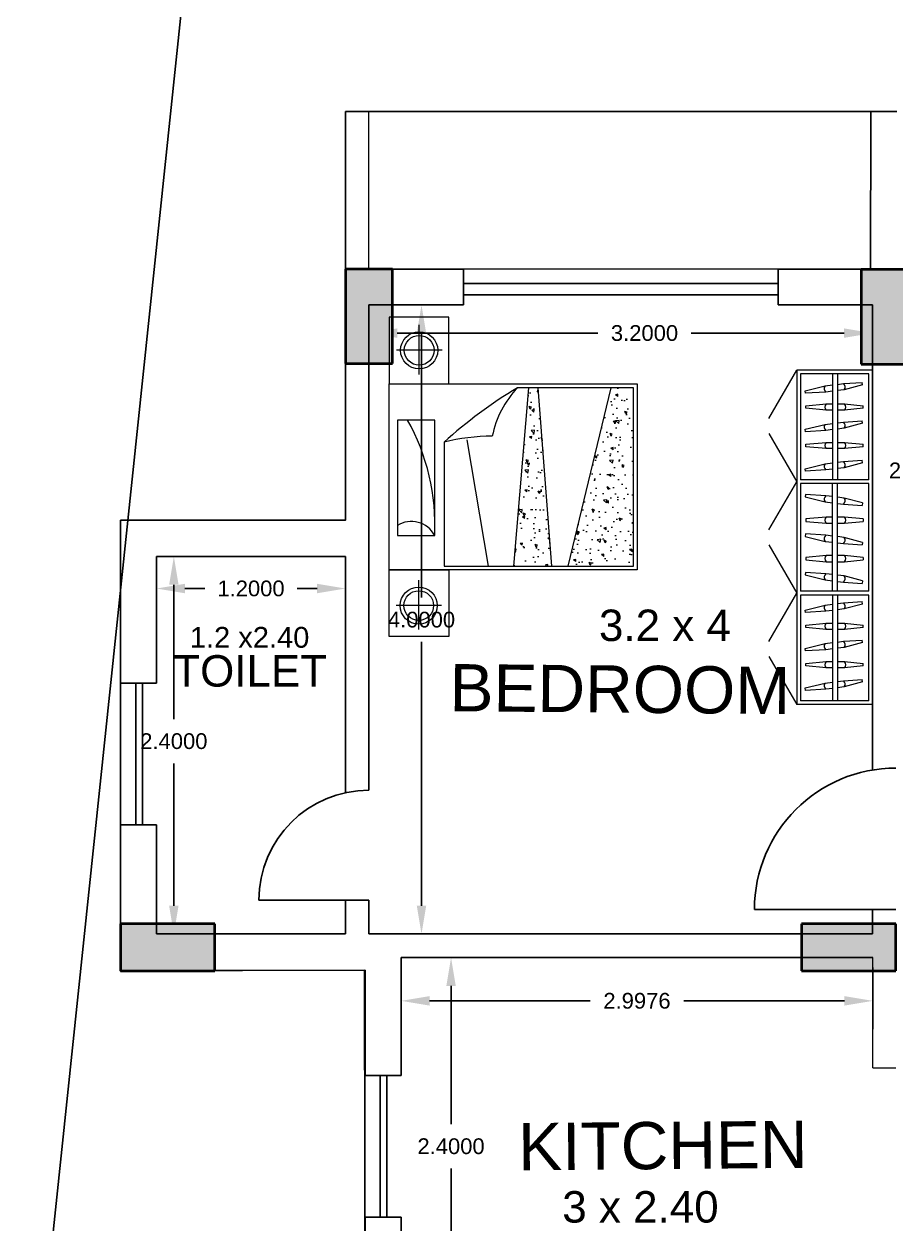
# Model space of a CAD drawing. Header units: millimetres. Extents: x 90 to 321, y 179 to 304.
# Drawn here: x 175.17 to 180.71, y 236.43 to 244.06 of the extents above; entities that cross this region are included whole.
import ezdxf

# ---------------------------------------------------------------- set-up
doc = ezdxf.new("R2010")
doc.units = ezdxf.units.MM
for name, color, linetype, lineweight in [('COLUMN', 7, 'Continuous', 40), ('funiture', 7, 'Continuous', 20), ('text', 7, 'Continuous', 5)]:
    doc.layers.add(name, color=color, linetype=linetype, lineweight=lineweight)
doc.layers.add('window', color=150, linetype='Continuous')
doc.styles.get("Standard").update_dxf_attribs({"font": 'arial.ttf'})
doc.dimstyles.get("Standard").update_dxf_attribs({"dimtxt": 0.18, "dimasz": 0.18, "dimexe": 0.18, "dimexo": 0.0625, "dimgap": 0.09, "dimtad": 0, "dimtih": 1, "dimtoh": 1, "dimdec": 4, "dimzin": 0, "dimdsep": 46, "dimtxsty": 'Standard', "dimcen": 0.09, "dimadec": 0, "dimazin": 0, "dimtfac": 1, "dimtdec": 4, "dimtofl": 0, "dimtmove": 0, "dimatfit": 3, "dimfxl": 1, "dimtolj": 1, "dimtzin": 0, "dimarcsym": 0})

# ---------------------------------------------------------------- blocks, each defined once
blk = doc.blocks.new('*D102')
at = {"color": 0, "lineweight": -2, "transparency": 16777216}
for p, q in [((177.3614, 242.2111), (177.3614, 241.9139)), ((180.5614, 242.2111), (180.5614, 241.9139)), ((177.5414, 242.0939), (178.8154, 242.0939)), ((180.3814, 242.0939), (179.4101, 242.0939))]:
    blk.add_line(p, q, dxfattribs=at)
at = {"color": 0, "transparency": 16777216}
for points in [[(177.5414, 242.1239), (177.5414, 242.0639), (177.3614, 242.0939)], [(180.3814, 242.1239), (180.3814, 242.0639), (180.5614, 242.0939)]]:
    blk.add_solid(points, dxfattribs=at)
at = {"layer": 'Defpoints', "color": 0, "transparency": 16777216}
for p in [(177.3614, 242.2736), (180.5614, 242.2736), (180.5614, 242.0939)]:
    blk.add_point(p, dxfattribs=at)
at = {"color": 0, "transparency": 16777216, "insert": (179.1128, 242.0939), "char_height": 0.1, "attachment_point": 5}
blk.add_mtext('\\A1;3.2000', dxfattribs=at)
blk = doc.blocks.new('*D141')
at = {"color": 0, "lineweight": -2, "transparency": 16777216}
for p, q in [((177.4239, 242.2736), (177.8752, 242.2736)), ((177.6952, 242.0936), (177.6952, 240.4127)), ((177.6952, 238.4536), (177.6952, 240.1306)), ((177.4239, 238.2736), (177.8752, 238.2736))]:
    blk.add_line(p, q, dxfattribs=at)
at = {"color": 0, "transparency": 16777216}
for points in [[(177.6652, 242.0936), (177.7252, 242.0936), (177.6952, 242.2736)], [(177.6652, 238.4536), (177.7252, 238.4536), (177.6952, 238.2736)]]:
    blk.add_solid(points, dxfattribs=at)
at = {"layer": 'Defpoints', "color": 0, "transparency": 16777216}
for p in [(177.3614, 242.2736), (177.3614, 238.2736), (177.6952, 238.2736)]:
    blk.add_point(p, dxfattribs=at)
at = {"color": 0, "transparency": 16777216, "insert": (177.6952, 240.2717), "char_height": 0.1, "attachment_point": 5}
blk.add_mtext('\\A1;4.0000', dxfattribs=at)
blk = doc.blocks.new('*D142')
at = {"color": 0, "lineweight": -2, "transparency": 16777216}
for p, q in [((176.0114, 240.6111), (176.0114, 240.29)), ((177.2114, 240.6111), (177.2114, 240.29)), ((176.1914, 240.47), (176.3187, 240.47)), ((177.0314, 240.47), (176.9041, 240.47))]:
    blk.add_line(p, q, dxfattribs=at)
at = {"color": 0, "transparency": 16777216}
for points in [[(176.1914, 240.5), (176.1914, 240.44), (176.0114, 240.47)], [(177.0314, 240.5), (177.0314, 240.44), (177.2114, 240.47)]]:
    blk.add_solid(points, dxfattribs=at)
at = {"layer": 'Defpoints', "color": 0, "transparency": 16777216}
for p in [(176.0114, 240.6736), (177.2114, 240.6736), (177.2114, 240.47)]:
    blk.add_point(p, dxfattribs=at)
at = {"color": 0, "transparency": 16777216, "insert": (176.6114, 240.47), "char_height": 0.1, "attachment_point": 5}
blk.add_mtext('\\A1;1.2000', dxfattribs=at)
blk = doc.blocks.new('*D143')
at = {"color": 0, "lineweight": -2, "transparency": 16777216}
for p, q in [((176.0739, 240.6736), (176.301, 240.6736)), ((176.121, 240.4936), (176.121, 239.64)), ((176.121, 238.4536), (176.121, 239.3579)), ((176.0739, 238.2736), (176.301, 238.2736))]:
    blk.add_line(p, q, dxfattribs=at)
at = {"color": 0, "transparency": 16777216}
for points in [[(176.091, 240.4936), (176.151, 240.4936), (176.121, 240.6736)], [(176.091, 238.4536), (176.151, 238.4536), (176.121, 238.2736)]]:
    blk.add_solid(points, dxfattribs=at)
at = {"layer": 'Defpoints', "color": 0, "transparency": 16777216}
for p in [(176.0114, 240.6736), (176.0114, 238.2736), (176.121, 238.2736)]:
    blk.add_point(p, dxfattribs=at)
at = {"color": 0, "transparency": 16777216, "insert": (176.121, 239.499), "char_height": 0.1, "attachment_point": 5}
blk.add_mtext('\\A1;2.4000', dxfattribs=at)
blk = doc.blocks.new('*D144')
at = {"color": 0, "lineweight": -2, "transparency": 16777216}
for p, q in [((180.775, 242.2704), (181.0599, 242.2704)), ((180.8799, 242.0904), (180.8799, 241.3615)), ((180.8799, 240.3504), (180.8799, 241.0794)), ((180.7739, 240.1704), (181.0599, 240.1704))]:
    blk.add_line(p, q, dxfattribs=at)
at = {"color": 0, "transparency": 16777216}
for points in [[(180.8499, 242.0904), (180.9099, 242.0904), (180.8799, 242.2704)], [(180.8499, 240.3504), (180.9099, 240.3504), (180.8799, 240.1704)]]:
    blk.add_solid(points, dxfattribs=at)
at = {"layer": 'Defpoints', "color": 0, "transparency": 16777216}
for p in [(180.7125, 242.2704), (180.7114, 240.1704), (180.8799, 240.1704)]:
    blk.add_point(p, dxfattribs=at)
at = {"color": 0, "transparency": 16777216, "insert": (180.8799, 241.2204), "char_height": 0.1, "attachment_point": 5}
blk.add_mtext('\\A1;2.1000', dxfattribs=at)
blk = doc.blocks.new('*D145')
at = {"color": 0, "lineweight": -2, "transparency": 16777216}
for p, q in [((177.6286, 238.1236), (178.063, 238.1236)), ((177.883, 237.9436), (177.883, 237.0646)), ((177.883, 235.9036), (177.883, 236.7825)), ((177.6286, 235.7236), (178.063, 235.7236))]:
    blk.add_line(p, q, dxfattribs=at)
at = {"color": 0, "transparency": 16777216}
for points in [[(177.853, 237.9436), (177.913, 237.9436), (177.883, 238.1236)], [(177.853, 235.9036), (177.913, 235.9036), (177.883, 235.7236)]]:
    blk.add_solid(points, dxfattribs=at)
at = {"layer": 'Defpoints', "color": 0, "transparency": 16777216}
for p in [(177.5661, 238.1236), (177.5661, 235.7236), (177.883, 235.7236)]:
    blk.add_point(p, dxfattribs=at)
at = {"color": 0, "transparency": 16777216, "insert": (177.883, 236.9236), "char_height": 0.1, "attachment_point": 5}
blk.add_mtext('\\A1;2.4000', dxfattribs=at)
blk = doc.blocks.new('*D105')
at = {"color": 0, "lineweight": -2, "transparency": 16777216}
for p, q in [((177.5661, 238.0611), (177.5661, 237.6683)), ((180.5637, 238.0606), (180.5637, 237.6683)), ((177.7461, 237.8483), (178.7665, 237.8483)), ((180.3837, 237.8483), (179.3633, 237.8483))]:
    blk.add_line(p, q, dxfattribs=at)
at = {"color": 0, "transparency": 16777216}
for points in [[(177.7461, 237.8783), (177.7461, 237.8183), (177.5661, 237.8483)], [(180.3837, 237.8783), (180.3837, 237.8183), (180.5637, 237.8483)]]:
    blk.add_solid(points, dxfattribs=at)
at = {"layer": 'Defpoints', "color": 0, "transparency": 16777216}
for p in [(177.5661, 238.1236), (180.5637, 238.1231), (180.5637, 237.8483)]:
    blk.add_point(p, dxfattribs=at)
at = {"color": 0, "transparency": 16777216, "insert": (179.0649, 237.8483), "char_height": 0.1, "attachment_point": 5}
blk.add_mtext('\\A1;2.9976', dxfattribs=at)
blk = doc.blocks.new('ht')
h = blk.add_hatch(color=256)
h.dxf.hatch_style = 1
h.paths.add_polyline_path([(-0.879, 1.0579), (-1.179, 1.0579), (-1.179, 0.4579), (-0.879, 0.4579)])
for p, q in [((-1.179, 1.0579), (-0.879, 1.0579)), ((-1.179, 0.4579), (-1.179, 1.0579)), ((-0.879, 1.0579), (-0.879, 0.4579)), ((-0.879, 0.4579), (-1.179, 0.4579))]:
    blk.add_line(p, q)

msp = doc.modelspace()

# ---------------------------------------------------------------- hatches: boundary and pattern name
at = {"layer": 'funiture'}
h = msp.add_hatch(dxfattribs=at)
h.set_pattern_fill('AR-CONC', color=256, scale=0.023622, angle=90, style=0)
h.set_pattern_definition([(140, (175.34723, 272.53304), (0.0148233, 0.1694312), [0.0177165, -0.1948815]), (85, (175.34723, 272.53304), (-0.1776828, -0.0327758), [0.0141732, -0.1559052]), (190.4514, (175.34846, 272.54716), (-0.1628594, 0.1366555), [0.0150567, -0.1656238]), (136.1842, (175.29998, 272.53304), (0.0390989, 0.2521037), [0.0265748, -0.2923223]), (186.6356, (175.30324, 272.55405), (-0.2301061, 0.220786), [0.022585, -0.2484356]), (81.1842, (175.29998, 272.53304), (-0.2301063, 0.2207858), [0.0212598, -0.2338578]), (111, (175.3118, 272.55667), (0.09510663, 0.1410014), [0.0177165, -0.1948815]), (56, (175.3118, 272.55667), (-0.1712949, 0.05747595), [0.0141732, -0.1559052]), (161.4514, (175.31972, 272.56842), (-0.07618815, 0.1984774), [0.0150567, -0.1656238]), (127.5, (175.34723, 272.533044), (-0.07863619, 0.0028724), [0, -0.15401544, 0, -0.1582674, 0, -0.15649575]), (97.5, (175.34723, 272.53304), (-0.09316793, 0.06214229), [0, -0.09023604, 0, -0.15047214, 0, -0.05964555]), (57.5, (175.34723, 272.480367), (0.00532791, 0.12609954), [0, -0.059055, 0, -0.1842516, 0, -0.2444877]), (47.5, (175.34723, 272.45674), (-0.0236468, 0.13776024), [0, -0.0767715, 0, -0.12236196, 0, -0.1736217])])
h.paths.add_polyline_path([(178.89914, 241.74702), (179.04189, 241.74702), (179.04189, 240.61316), (178.62593, 240.61316)])
h.paths.add_polyline_path([(178.52358, 240.61316), (178.2801, 240.61316), (178.37582, 241.74702), (178.43758, 241.74702)])

# ---------------------------------------------------------------- linework, layer by layer
for p, q in [((177.21137, 242.50212), (177.21137, 243.50212)), ((177.21137, 243.50212), (180.71623, 243.50212)), ((180.55097, 243.50212), (180.55034, 242.49983)), ((177.21137, 240.90357), (177.21137, 242.50212)), ((177.96134, 242.49973), (177.36137, 242.49973)), ((180.55034, 242.49983), (179.96137, 242.49973)), ((177.96134, 242.27357), (177.36137, 242.27357)), ((177.36137, 239.18829), (177.36137, 242.27357)), ((180.56137, 242.27357), (179.96137, 242.27357)), ((180.56137, 242.27357), (180.56137, 239.31606)), ((175.78137, 239.86804), (175.78137, 240.90357)), ((177.21137, 240.90357), (175.78137, 240.90357)), ((176.01137, 239.86804), (176.01137, 240.67357)), ((176.01137, 240.67357), (177.21137, 240.67357)), ((177.21137, 239.17203), (177.21137, 240.67357)), ((176.01137, 239.86804), (176.01137, 240.37357)), ((180.56137, 239.31606), (180.56137, 240.37357)), ((175.78137, 238.04122), (175.78137, 238.96804)), ((176.01137, 238.27357), (176.01137, 238.96804)), ((176.01137, 238.27357), (176.01137, 238.96804)), ((176.66137, 238.48829), (177.36137, 238.48829)), ((177.21137, 238.27357), (177.21137, 238.48829)), ((177.36137, 238.27357), (177.36137, 238.48829)), ((179.81137, 238.42865), (180.71137, 238.42865)), ((180.56137, 238.27357), (180.56137, 238.42865)), ((180.56137, 238.42865), (180.56137, 238.27357)), ((177.21137, 238.27357), (176.01137, 238.27357)), ((177.21137, 238.27357), (177.06137, 238.27357)), ((180.56137, 238.27357), (177.36137, 238.27357)), ((180.56375, 238.12357), (177.56612, 238.12357)), ((177.56612, 238.12357), (177.56612, 237.37348)), ((177.33612, 238.04357), (175.78137, 238.04122)), ((177.33612, 238.04357), (177.33612, 237.37348)), ((177.33612, 236.47348), (177.33612, 235.49432)), ((177.56612, 236.47357), (177.56612, 235.72357))]:
    msp.add_line(p, q)
at = {"color": 2, "true_color": 0xf1eb1f}
msp.add_lwpolyline([(176.30809, 245.46893), (189.36054, 250.20411, -0.4102277), (195.12546, 245.48893), (194.70428, 215.86418, -0.3444312), (192.34334, 212.93039), (172.84357, 212.46434), (176.30809, 245.46893)], format="xyb", dxfattribs=at)
at = {"color": 9, "true_color": 0xd19cc7}
msp.add_lwpolyline([(176.30809, 245.46893), (172.84357, 212.46434)], dxfattribs=at)
at = {"color": 244, "true_color": 0x991b1e}
for points in [[(175.78137, 240.90357), (177.21137, 240.90357), (177.21137, 242.50212), (193.5399, 242.49973), (193.53967, 240.90357), (194.9699, 240.90357), (194.9699, 238.00065), (193.41515, 238.04357), (193.41515, 235.49193), (190.2699, 235.49432), (190.2699, 233.03416), (189.83587, 233.03372), (189.83601, 229.71367), (187.60563, 229.75582), (187.61162, 226.47098)], [(176.99562, 228.13487), (176.99562, 231.53532), (181.99558, 231.52135), (181.99281, 233.03931), (180.48137, 233.03416), (180.48137, 235.49362), (177.33612, 235.49432), (177.33226, 238.04357), (175.78137, 238.03883), (175.78137, 240.90357)]]:
    msp.add_lwpolyline(points, dxfattribs=at)
for centre, radius in [((180.71137, 238.42865), 0.9), ((177.36137, 238.48829), 0.7)]:
    msp.add_arc(centre, radius, 90, 180)
at = {"layer": 'funiture'}
for p, q in [((177.86866, 242.19584), (177.49071, 242.19584)), ((177.49071, 242.19584), (177.49071, 241.77064)), ((177.86866, 241.77064), (177.86866, 242.19584)), ((177.68051, 241.8318), (177.68051, 242.14623)), ((177.82556, 241.98452), (177.53684, 241.98452)), ((179.90357, 241.55095), (180.08074, 241.85781)), ((180.56137, 241.85781), (180.08074, 241.85781)), ((180.08074, 241.85781), (180.08074, 239.73183)), ((180.56137, 239.73183), (180.56137, 241.85781)), ((180.53775, 241.83419), (180.10436, 241.83419)), ((180.10436, 241.83419), (180.10436, 241.16096)), ((180.30818, 241.83419), (180.30818, 241.16096)), ((180.33968, 241.83419), (180.33968, 241.16096)), ((180.37775, 241.77297), (180.49611, 241.78078)), ((180.49806, 241.76515), (180.49611, 241.78078)), ((180.53775, 241.16096), (180.53775, 241.83419)), ((177.49071, 240.58954), (177.49071, 241.77064)), ((177.49071, 241.77064), (179.06551, 241.77064)), ((177.49071, 241.77064), (177.86866, 241.77064)), ((178.37582, 241.74702), (178.2801, 240.61316)), ((179.04189, 241.74702), (178.30562, 241.74702)), ((178.52358, 240.61316), (178.43758, 241.74702)), ((178.89914, 241.74702), (178.62593, 240.61316)), ((179.04189, 240.61316), (179.04189, 241.74702)), ((179.06551, 241.77064), (179.06551, 240.58954)), ((180.13404, 241.72708), (180.26055, 241.75832)), ((180.136, 241.71145), (180.13404, 241.72708)), ((180.26543, 241.71926), (180.136, 241.71145)), ((180.26055, 241.75832), (180.30818, 241.76428)), ((180.30818, 241.7246), (180.26543, 241.71926)), ((180.33968, 241.76821), (180.37775, 241.77297)), ((180.38263, 241.7339), (180.33968, 241.72853)), ((180.49806, 241.76515), (180.38263, 241.7339)), ((180.13751, 241.6315), (180.2667, 241.64331)), ((180.13751, 241.61575), (180.13751, 241.6315)), ((180.2667, 241.64331), (180.30818, 241.64331)), ((180.34362, 241.64331), (180.38481, 241.64331)), ((180.38481, 241.64331), (180.50292, 241.6315)), ((180.50292, 241.61575), (180.50292, 241.6315)), ((180.2667, 241.60394), (180.13751, 241.61575)), ((180.30818, 241.60394), (180.2667, 241.60394)), ((180.38481, 241.60394), (180.33968, 241.60394)), ((180.50292, 241.61575), (180.38481, 241.60394)), ((177.77904, 241.54146), (177.54172, 241.54146)), ((177.54172, 241.54146), (177.54172, 240.80743)), ((177.77904, 240.80743), (177.77904, 241.54146)), ((180.13404, 241.48251), (180.26055, 241.51376)), ((180.136, 241.46689), (180.13404, 241.48251)), ((180.26055, 241.51376), (180.30818, 241.51971)), ((180.30818, 241.48003), (180.26543, 241.47469)), ((180.33968, 241.52365), (180.37775, 241.5284)), ((180.38263, 241.48934), (180.33968, 241.48397)), ((180.37775, 241.5284), (180.49611, 241.53621)), ((180.49806, 241.52058), (180.38263, 241.48934)), ((180.49806, 241.52058), (180.49611, 241.53621)), ((177.83837, 241.40003), (177.83837, 240.61316)), ((178.12089, 240.61316), (177.98647, 241.41587)), ((179.90357, 241.45601), (180.08074, 241.14915)), ((180.26543, 241.47469), (180.136, 241.46689)), ((180.13751, 241.38693), (180.2667, 241.39875)), ((180.2667, 241.39875), (180.30818, 241.39875)), ((180.33968, 241.39875), (180.38481, 241.39875)), ((180.38481, 241.39875), (180.50292, 241.38693)), ((180.13751, 241.37119), (180.13751, 241.38693)), ((180.2667, 241.35938), (180.13751, 241.37119)), ((180.30818, 241.35938), (180.2667, 241.35938)), ((180.38481, 241.35938), (180.33968, 241.35938)), ((180.50292, 241.37119), (180.38481, 241.35938)), ((180.50292, 241.37119), (180.50292, 241.38693)), ((180.13404, 241.23151), (180.26055, 241.26275)), ((180.26055, 241.26275), (180.30818, 241.26871)), ((180.33968, 241.27264), (180.37775, 241.2774)), ((180.37775, 241.2774), (180.49611, 241.2852)), ((180.49806, 241.26958), (180.38263, 241.23833)), ((180.49806, 241.26958), (180.49611, 241.2852)), ((180.136, 241.21588), (180.13404, 241.23151)), ((180.26543, 241.22369), (180.136, 241.21588)), ((180.30818, 241.22903), (180.26543, 241.22369)), ((180.38263, 241.23833), (180.33968, 241.23296)), ((179.90357, 240.84229), (180.08074, 241.14915)), ((180.53775, 241.16096), (180.10436, 241.16096)), ((180.53775, 241.13734), (180.10436, 241.13734)), ((180.10436, 241.13734), (180.10436, 240.4523)), ((180.30818, 240.4523), (180.30818, 241.13734)), ((180.33968, 240.4523), (180.33968, 241.13734)), ((180.53775, 240.4523), (180.53775, 241.13734)), ((180.136, 241.06783), (180.13404, 241.0522)), ((180.13404, 241.0522), (180.26055, 241.02095)), ((180.26543, 241.06002), (180.136, 241.06783)), ((180.26055, 241.02095), (180.30818, 241.015)), ((180.30818, 241.05468), (180.26543, 241.06002)), ((180.38263, 241.04537), (180.33968, 241.05074)), ((180.49806, 241.01413), (180.38263, 241.04537)), ((180.33968, 241.01107), (180.37775, 241.00631)), ((180.37775, 241.00631), (180.49611, 240.9985)), ((180.49806, 241.01413), (180.49611, 240.9985)), ((180.2667, 240.92433), (180.13751, 240.91252)), ((180.13751, 240.91252), (180.13751, 240.89677)), ((180.13751, 240.89677), (180.2667, 240.88496)), ((180.30818, 240.92433), (180.2667, 240.92433)), ((180.2667, 240.88496), (180.30818, 240.88496)), ((180.38481, 240.92433), (180.33968, 240.92433)), ((180.33968, 240.88496), (180.38481, 240.88496)), ((180.50292, 240.91252), (180.38481, 240.92433)), ((180.38481, 240.88496), (180.50292, 240.89677)), ((180.50292, 240.91252), (180.50292, 240.89677)), ((177.54172, 240.80743), (177.77904, 240.80743)), ((180.136, 240.81682), (180.13404, 240.80119)), ((180.13404, 240.80119), (180.26055, 240.76995)), ((180.26543, 240.80901), (180.136, 240.81682)), ((180.30818, 240.80367), (180.26543, 240.80901)), ((180.38263, 240.79437), (180.33968, 240.79974)), ((180.49806, 240.76312), (180.38263, 240.79437)), ((179.90357, 240.74735), (180.08074, 240.44049)), ((180.26055, 240.76995), (180.30818, 240.764)), ((180.33968, 240.76006), (180.37775, 240.7553)), ((180.37775, 240.7553), (180.49611, 240.7475)), ((180.49806, 240.76312), (180.49611, 240.7475)), ((180.2667, 240.67977), (180.13751, 240.66796)), ((180.13751, 240.66796), (180.13751, 240.65221)), ((180.13751, 240.65221), (180.2667, 240.6404)), ((180.30818, 240.67977), (180.2667, 240.67977)), ((180.2667, 240.6404), (180.30818, 240.6404)), ((180.38481, 240.67977), (180.33968, 240.67977)), ((180.34362, 240.6404), (180.38481, 240.6404)), ((180.50292, 240.66796), (180.38481, 240.67977)), ((180.38481, 240.6404), (180.50292, 240.65221)), ((180.50292, 240.66796), (180.50292, 240.65221)), ((177.49071, 240.58954), (177.86866, 240.58954)), ((177.49071, 240.16435), (177.49071, 240.58954)), ((179.06551, 240.58954), (177.49071, 240.58954)), ((177.83837, 240.61316), (179.04189, 240.61316)), ((177.86866, 240.58954), (177.86866, 240.16435)), ((180.136, 240.57226), (180.13404, 240.55663)), ((180.26543, 240.56445), (180.136, 240.57226)), ((180.30818, 240.55911), (180.26543, 240.56445)), ((177.67768, 240.2088), (177.67768, 240.52324)), ((180.13404, 240.55663), (180.26055, 240.52538)), ((180.26055, 240.52538), (180.30818, 240.51943)), ((180.38263, 240.5498), (180.33968, 240.55517)), ((180.33968, 240.5155), (180.37775, 240.51074)), ((180.37775, 240.51074), (180.49611, 240.50293)), ((180.49806, 240.51856), (180.38263, 240.5498)), ((180.49806, 240.51856), (180.49611, 240.50293)), ((179.90357, 240.13363), (180.08074, 240.44049)), ((180.53775, 240.4523), (180.10436, 240.4523)), ((180.53775, 240.42868), (180.10436, 240.42868)), ((180.10436, 240.42868), (180.10436, 239.75545)), ((180.30818, 240.42868), (180.30818, 239.75545)), ((180.33968, 240.42868), (180.33968, 239.75545)), ((180.53775, 239.75545), (180.53775, 240.42868)), ((177.82273, 240.36153), (177.53401, 240.36153)), ((180.13404, 240.3334), (180.26055, 240.36465)), ((180.136, 240.31777), (180.13404, 240.3334)), ((180.26055, 240.36465), (180.30818, 240.3706)), ((180.30818, 240.33092), (180.26543, 240.32558)), ((180.33968, 240.37454), (180.37775, 240.37929)), ((180.38263, 240.34023), (180.33968, 240.33486)), ((180.37775, 240.37929), (180.49611, 240.3871)), ((180.49806, 240.37147), (180.38263, 240.34023)), ((180.49806, 240.37147), (180.49611, 240.3871)), ((180.26543, 240.32558), (180.136, 240.31777)), ((180.13751, 240.23782), (180.2667, 240.24963)), ((180.13751, 240.22208), (180.13751, 240.23782)), ((180.2667, 240.21026), (180.13751, 240.22208)), ((180.2667, 240.24963), (180.30818, 240.24963)), ((180.30818, 240.21026), (180.2667, 240.21026)), ((180.38481, 240.21026), (180.33968, 240.21026)), ((180.34362, 240.24963), (180.38481, 240.24963)), ((180.38481, 240.24963), (180.50292, 240.23782)), ((180.50292, 240.22208), (180.38481, 240.21026)), ((180.50292, 240.22208), (180.50292, 240.23782)), ((177.86866, 240.16435), (177.49071, 240.16435)), ((180.13404, 240.08884), (180.26055, 240.12008)), ((180.26055, 240.12008), (180.30818, 240.12603)), ((180.33968, 240.12997), (180.37775, 240.13473)), ((180.37775, 240.13473), (180.49611, 240.14253)), ((180.49806, 240.12691), (180.38263, 240.09566)), ((180.49806, 240.12691), (180.49611, 240.14253)), ((179.90357, 240.03869), (180.08074, 239.73183)), ((180.136, 240.07321), (180.13404, 240.08884)), ((180.26543, 240.08102), (180.136, 240.07321)), ((180.30818, 240.08636), (180.26543, 240.08102)), ((180.38263, 240.09566), (180.33968, 240.09029)), ((180.13751, 239.99326), (180.2667, 240.00507)), ((180.13751, 239.97751), (180.13751, 239.99326)), ((180.2667, 239.9657), (180.13751, 239.97751)), ((180.2667, 240.00507), (180.30818, 240.00507)), ((180.30818, 239.9657), (180.2667, 239.9657)), ((180.33968, 240.00507), (180.38481, 240.00507)), ((180.38481, 239.9657), (180.33968, 239.9657)), ((180.38481, 240.00507), (180.50292, 239.99326)), ((180.50292, 239.97751), (180.38481, 239.9657)), ((180.50292, 239.97751), (180.50292, 239.99326)), ((180.26055, 239.86908), (180.30818, 239.87503)), ((180.33968, 239.87897), (180.37775, 239.88372)), ((180.37775, 239.88372), (180.49611, 239.89153)), ((180.49806, 239.8759), (180.38263, 239.84466)), ((180.49806, 239.8759), (180.49611, 239.89153)), ((180.13404, 239.83783), (180.26055, 239.86908)), ((180.136, 239.8222), (180.13404, 239.83783)), ((180.26543, 239.83001), (180.136, 239.8222)), ((180.30818, 239.83535), (180.26543, 239.83001)), ((180.38263, 239.84466), (180.33968, 239.83929)), ((180.56137, 239.73183), (180.08074, 239.73183)), ((180.53775, 239.75545), (180.10436, 239.75545))]:
    msp.add_line(p, q, dxfattribs=at)
for centre, radius in [((177.68051, 241.98452), 0.11811), ((177.68051, 241.98452), 0.09449), ((177.67768, 240.36153), 0.11811), ((177.67768, 240.36153), 0.09449)]:
    msp.add_circle(centre, radius, dxfattribs=at)
for centre, radius, start, end in [((179.89056, 239.12467), 3.06411, 121.148787, 132.047999), ((178.75349, 241.3183), 0.61999, 136.251829, 168.778892), ((180.2835, 241.74135), 0.02854, 143.519893, 230.725531), ((180.35968, 241.75087), 0.02854, 323.519893, 50.725531), ((180.28737, 241.62363), 0.02854, 136.397181, 223.602819), ((180.36414, 241.62363), 0.02854, 316.397181, 43.602819), ((176.42132, 240.87494), 1.3594, 357.153185, 29.360513), ((180.2835, 241.49679), 0.02854, 143.519893, 230.725531), ((180.35968, 241.50631), 0.02854, 323.519893, 50.725531), ((178.14665, 240.19855), 1.2404, 90.059899, 104.390574), ((180.28737, 241.37906), 0.02854, 136.397181, 223.602819), ((180.36414, 241.37906), 0.02854, 316.397181, 43.602819), ((180.2835, 241.24578), 0.02854, 143.519893, 230.725531), ((180.35968, 241.2553), 0.02854, 323.519893, 50.725531), ((180.2835, 241.03792), 0.02854, 129.274469, 216.480107), ((180.35968, 241.0284), 0.02854, 309.274469, 36.480107), ((177.63118, 240.72906), 0.16734, 27.923887, 122.315253), ((180.28737, 240.90465), 0.02854, 136.397181, 223.602819), ((180.36414, 240.90465), 0.02854, 316.397181, 43.602819), ((180.2835, 240.78692), 0.02854, 129.274469, 216.480107), ((180.35968, 240.7774), 0.02854, 309.274469, 36.480107), ((180.28737, 240.66008), 0.02854, 136.397181, 223.602819), ((180.36414, 240.66008), 0.02854, 316.397181, 43.602819), ((180.2835, 240.54235), 0.02854, 129.274469, 216.480107), ((180.35968, 240.53283), 0.02854, 309.274469, 36.480107), ((180.2835, 240.34768), 0.02854, 143.519893, 230.725531), ((180.35968, 240.3572), 0.02854, 323.519893, 50.725531), ((180.28737, 240.22995), 0.02854, 136.397181, 223.602819), ((180.36414, 240.22995), 0.02854, 316.397181, 43.602819), ((180.2835, 240.10311), 0.02854, 143.519893, 230.725531), ((180.35968, 240.11263), 0.02854, 323.519893, 50.725531), ((180.28737, 239.98538), 0.02854, 136.397181, 223.602819), ((180.36414, 239.98538), 0.02854, 316.397181, 43.602819), ((180.35968, 239.86163), 0.02854, 323.519893, 50.725531), ((180.2835, 239.85211), 0.02854, 143.519893, 230.725531)]:
    msp.add_arc(centre, radius, start, end, dxfattribs=at)
at = {"layer": 'text'}
for p, q in [((177.36137, 242.49973), (177.36137, 243.50212)), ((180.56375, 237.42357), (180.56375, 238.12357)), ((180.56375, 237.42357), (180.71137, 237.42357))]:
    msp.add_line(p, q, dxfattribs=at)
at = {"layer": 'window', "color": 150, "true_color": 0x0080ff}
for p, q in [((177.96134, 242.49973), (177.96134, 242.27357)), ((179.96137, 242.49973), (179.96137, 242.27357)), ((177.96137, 242.40888), (179.96137, 242.40888)), ((177.96137, 242.33802), (179.96137, 242.33802)), ((175.78137, 239.86804), (176.01137, 239.86804)), ((175.87937, 238.96804), (175.87937, 239.86804)), ((175.92192, 238.96804), (175.92192, 239.86804)), ((175.78137, 238.96804), (176.01137, 238.96804)), ((177.33612, 237.37348), (177.56612, 237.37348)), ((177.43154, 236.47357), (177.43154, 237.37357)), ((177.47409, 236.47357), (177.47409, 237.37357)), ((177.33612, 236.47348), (177.56612, 236.47357))]:
    msp.add_line(p, q, dxfattribs=at)

# ---------------------------------------------------------------- block references
at = {"layer": 'COLUMN', "xscale": -1}
for p, rotation in [((178.39033, 242.9576), 180), ((181.66804, 242.9553), 180), ((176.83925, 237.15987), 90), ((181.16925, 237.15987), 90)]:
    msp.add_blockref('ht', p, dxfattribs=dict(at, rotation=rotation))

# ---------------------------------------------------------------- texts
msp.add_text('1.2 x2.40', height=0.132228).set_placement((176.22246, 240.09362))
at = {"char_height": 0.2}
for s, insert, attachment_point in [('3.2 x 4', (178.82326, 240.13325), 7), ('TOILET', (176.11726, 240.04632), 1), ('3 x 2.40', (178.59006, 236.43581), 7)]:
    msp.add_mtext(s, dxfattribs=dict(at, insert=insert, attachment_point=attachment_point))
at = {"char_height": 0.3}
for s, insert, attachment_point, rotation in [('BEDROOM', (180.04017, 239.97128), 3, 359.5), ('KITCHEN', (178.30826, 237.07092), 1, 0.5)]:
    msp.add_mtext_dynamic_manual_height_columns(s, width=0.0198182, gutter_width=1, heights=[0], dxfattribs=dict(at, insert=insert, attachment_point=attachment_point, rotation=rotation))

# ---------------------------------------------------------------- dimensions: what is measured, and where the dimension line sits
dim = msp.add_linear_dim(base=(180.56137, 242.09389), p1=(177.36137, 242.27357), p2=(180.56137, 242.27357), dimstyle='Standard', override={"dimtxt": 0.1})
dim.commit()
dim.dimension.update_dxf_attribs({"geometry": '*D102', "text_midpoint": (179.11276, 242.09389), "dimtype": 160})
for base, p1, p2, picture, middle in [((177.69523, 238.27357), (177.36137, 242.27357), (177.36137, 238.27357), '*D141', (177.69523, 240.27166)), ((176.12099, 238.27357), (176.01137, 240.67357), (176.01137, 238.27357), '*D143', (176.12099, 239.49896)), ((177.88305, 235.72357), (177.56612, 238.12357), (177.56612, 235.72357), '*D145', (177.88305, 236.92357))]:
    dim = msp.add_linear_dim(base=base, p1=p1, p2=p2, angle=90, dimstyle='Standard', override={"dimtxt": 0.1})
    dim.commit()
    dim.dimension.update_dxf_attribs({"geometry": picture, "text_midpoint": middle, "dimtype": 160})
dim = msp.add_linear_dim(base=(180.87993, 240.17042), p1=(180.71253, 242.27042), p2=(180.71137, 240.17042), angle=90, dimstyle='Standard', override={"dimtxt": 0.1})
dim.commit()
dim.dimension.update_dxf_attribs({"geometry": '*D144', "text_midpoint": (180.87993, 241.22042)})
for base, p1, p2, picture, middle in [((177.21137, 240.47002), (176.01137, 240.67357), (177.21137, 240.67357), '*D142', (176.61137, 240.47002)), ((180.56375, 237.84826), (177.56612, 238.12357), (180.56375, 238.12306), '*D105', (179.06493, 237.84826))]:
    dim = msp.add_linear_dim(base=base, p1=p1, p2=p2, dimstyle='Standard', override={"dimtxt": 0.1})
    dim.commit()
    dim.dimension.update_dxf_attribs({"geometry": picture, "text_midpoint": middle})

doc.saveas('drawing.dxf')
